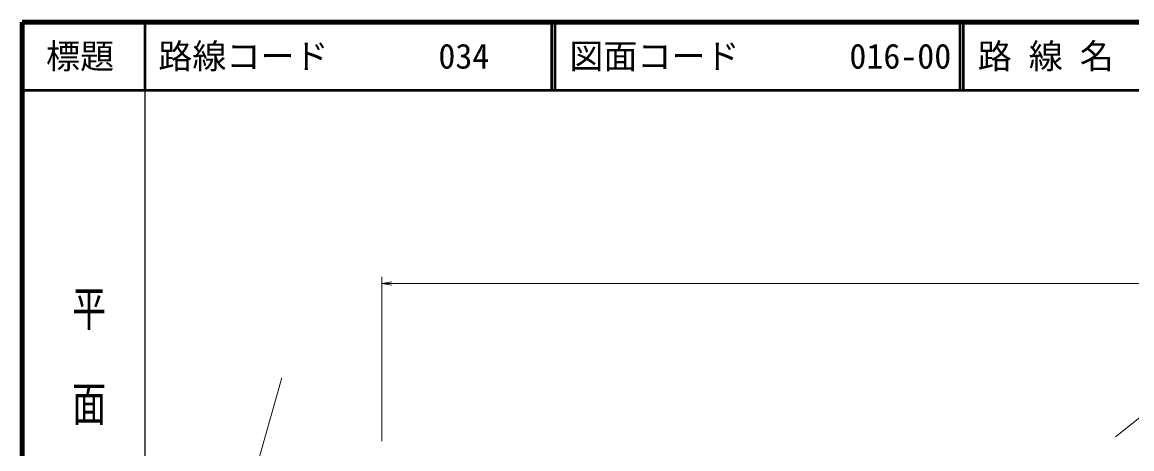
# Model space of a CAD drawing. Units: millimetres, scale not verified. Extents: x 40000 to 680000, y 20000 to 380000.
# Drawn here: x 40000 to 203010, y 317257 to 380000 of the extents above; entities that cross this region are included whole.
import ezdxf
from ezdxf.enums import TextEntityAlignment as Align

# ---------------------------------------------------------------- set-up
doc = ezdxf.new("R2010")
doc.units = ezdxf.units.MM
doc.header["$LTSCALE"] = 1000
for name, color, linetype, lineweight in [('M-BMK-OTRS', 5, 'Continuous', 13), ('M-BMK-SRVR', 3, 'Continuous', 13), ('M-STR-HTXT', 7, 'Continuous', 13), ('M-TTL', 2, 'Continuous', 140), ('M-TTL-BAND', 7, 'Continuous', 25), ('M-TTL-LINE', 7, 'Continuous', 50)]:
    doc.layers.add(name, color=color, linetype=linetype, lineweight=lineweight)
doc.layers.add('M-TTL-TXT', color=7, linetype='Continuous')
doc.styles.add('@ＭＳ ゴシック', font='')
doc.styles.add('ＭＳ ゴシック', font='')
doc.styles.get('@ＭＳ ゴシック').set_extended_font_data('@MS Gothic')
doc.styles.get('ＭＳ ゴシック').set_extended_font_data('MS Gothic')

# ---------------------------------------------------------------- blocks, each defined once
blk = doc.blocks.new('open_arrow')
at = {"color": 0, "linetype": 'Continuous', "lineweight": -2}
blk.add_lwpolyline([(7.5, 1.25), (0, 0), (7.5, -1.25)], dxfattribs=at)

msp = doc.modelspace()

# ---------------------------------------------------------------- linework, layer by layer
at = {"layer": 'M-BMK-OTRS'}
msp.add_line((70589, 301103), (78124, 327678), dxfattribs=at)
at = {"layer": 'M-BMK-SRVR'}
msp.add_line((200620, 319025), (222092, 336135), dxfattribs=at)
at = {"layer": 'M-STR-HTXT'}
for p, q in [((92816, 318408), (92816, 342557)), ((92816, 341557), (504315, 341557))]:
    msp.add_line(p, q, dxfattribs=at)
at = {"layer": 'M-TTL'}
for p, q in [((40000, 380000), (40000, 20000)), ((680000, 380000), (40000, 380000))]:
    msp.add_line(p, q, dxfattribs=at)
at = {"layer": 'M-TTL-BAND'}
msp.add_line((58000, 370000), (58000, 20000), dxfattribs=at)
at = {"layer": 'M-TTL-LINE'}
for p, q in [((58000, 380000), (58000, 370000)), ((117750, 380000), (117750, 370000)), ((118250, 380000), (118250, 370000)), ((177750, 380000), (177750, 370000)), ((178250, 380000), (178250, 370000)), ((40000, 370000), (680000, 370000))]:
    msp.add_line(p, q, dxfattribs=at)

# ---------------------------------------------------------------- block references
at = {"layer": 'M-STR-HTXT', "xscale": 200, "yscale": 200}
msp.add_blockref('open_arrow', (92816, 341557), dxfattribs=at)

# ---------------------------------------------------------------- texts
at = {"layer": 'M-TTL-BAND', "style": '@ＭＳ ゴシック', "width": 1.4}
msp.add_text('平  面  図', height=3666, rotation=270, dxfattribs=at).set_placement((49777, 306475), align=Align.MIDDLE_RIGHT)
at = {"layer": 'M-TTL-TXT', "style": 'ＭＳ ゴシック'}
msp.add_text('標題', height=3666, dxfattribs=at).set_placement((48500, 375000), align=Align.MIDDLE_CENTER)
for s, p in [('路線コード', (60000, 375000)), ('034', (101142, 375000)), ('図面コード', (120380, 375000)), ('016-00', (161521, 375000)), ('路 線 名', (180380, 375000))]:
    msp.add_text(s, height=3666, dxfattribs=at).set_placement(p, align=Align.MIDDLE_LEFT)

doc.saveas('drawing.dxf')
